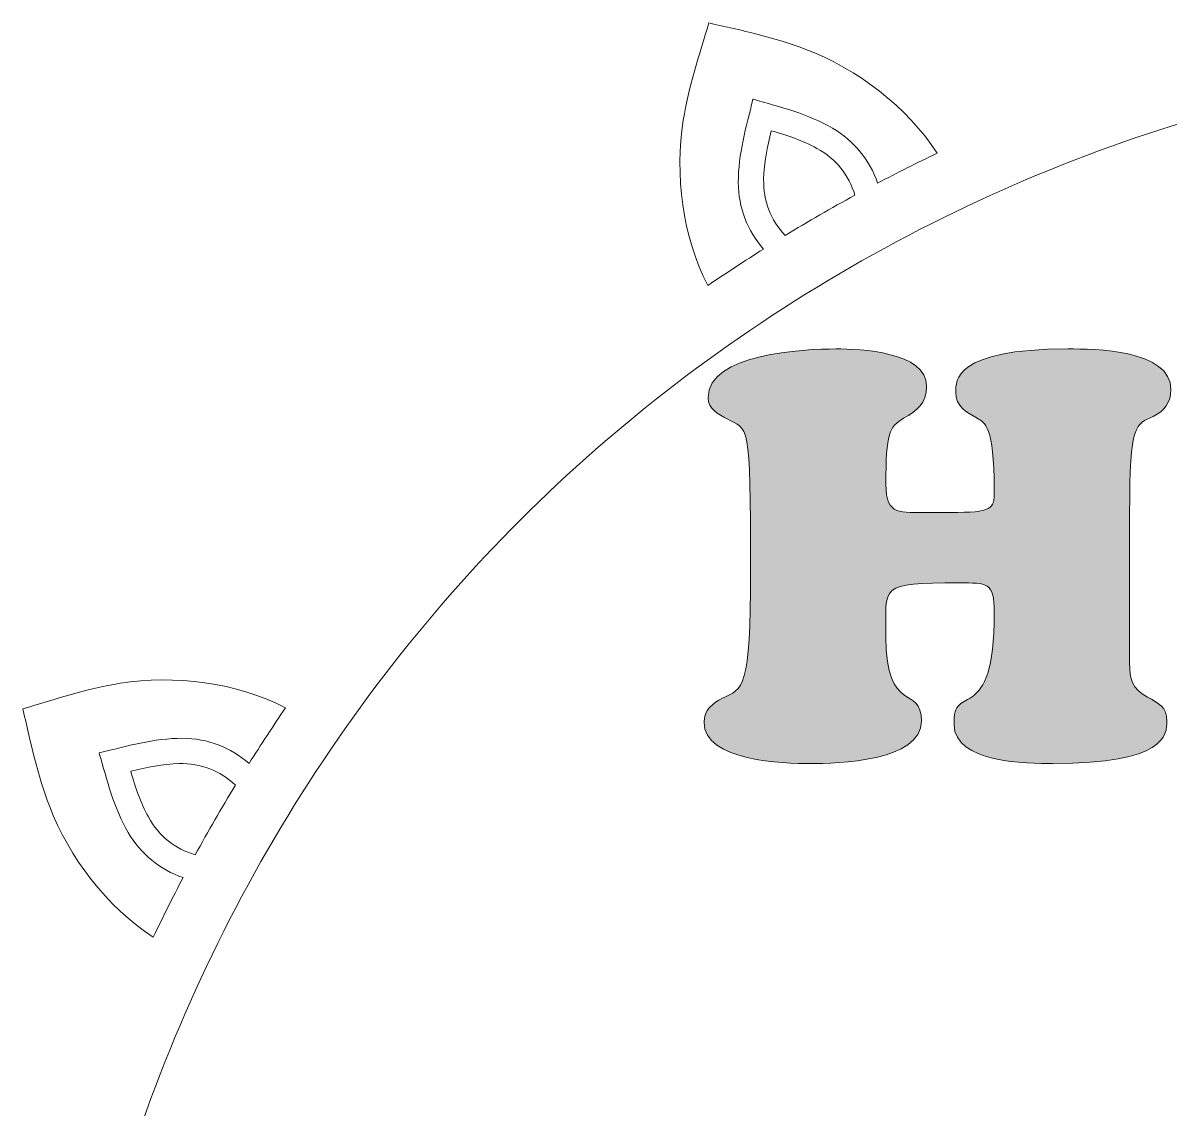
# Model space of a CAD drawing. Extents: x 229 to 382, y -181 to -29.
# Drawn here: x 243.38 to 287.08, y -84.44 to -43.07 of the extents above; entities that cross this region are included whole.
import ezdxf

# ---------------------------------------------------------------- set-up
doc = ezdxf.new("R2010")
doc.units = 0
doc.header["$MEASUREMENT"] = 0
doc.layers.add('Layer 1', color=7, linetype='Continuous', lineweight=0)

# ---------------------------------------------------------------- blocks, each defined once
blk = doc.blocks.new('Block_4')
at = {"layer": 'Layer 1', "true_color": 0x000000, "transparency": 33554687}
h = blk.add_hatch(color=18, dxfattribs=at)
h.dxf.hatch_style = 2
edge = h.paths.add_edge_path()
edge.add_spline(control_points=[(285.535, -67.438), (285.535, -68.094), (285.623, -68.421), (286.212, -68.749), (286.649, -68.99), (286.955, -69.121), (286.955, -69.667), (286.955, -70.191), (286.912, -71.283), (282.608, -71.283), (281.646, -71.283), (278.85, -71.262), (278.85, -69.798), (278.762, -68.116), (280.379, -69.973), (280.379, -65.538), (280.379, -64.358), (280.117, -64.402), (279.025, -64.402), (275.966, -64.402), (276.25, -64.489), (276.25, -66.455), (276.25, -69.448), (277.605, -68.247), (277.605, -69.667), (277.605, -71.196), (274.415, -71.283), (273.366, -71.283), (272.361, -71.283), (269.325, -71.196), (269.325, -69.711), (269.325, -69.252), (269.652, -68.968), (270.023, -68.793), (270.81, -68.421), (271.094, -68.487), (271.094, -63.921), (271.094, -58.11), (271.007, -58.59), (270.198, -58.153), (269.871, -57.978), (269.478, -57.782), (269.478, -57.345), (269.478, -55.663), (273.126, -55.488), (274.349, -55.488), (275.267, -55.488), (277.801, -55.597), (277.801, -56.908), (277.801, -57.585), (277.43, -57.825), (276.927, -58.131), (276.381, -58.437), (276.25, -58.699), (276.25, -60.644), (276.25, -61.867), (276.818, -61.714), (277.867, -61.714), (277.867, -61.714), (278.981, -61.714), (278.981, -61.714), (280.423, -61.714), (280.379, -61.496), (280.379, -60.819), (280.379, -58.437), (280.008, -58.284), (279.724, -58.131), (279.309, -57.891), (278.915, -57.694), (278.915, -57.126), (278.915, -56.711), (278.828, -55.488), (283.176, -55.488), (284.202, -55.488), (287.108, -55.51), (287.108, -57.039), (287.108, -57.52), (286.868, -57.847), (286.431, -58.066), (285.776, -58.35), (285.535, -58.284), (285.535, -61.758), (285.535, -61.758), (285.535, -67.438), (285.535, -67.438)], knot_values=[0, 0, 0, 0, 1, 1, 1, 2, 2, 2, 3, 3, 3, 4, 4, 4, 5, 5, 5, 6, 6, 6, 7, 7, 7, 8, 8, 8, 9, 9, 9, 10, 10, 10, 11, 11, 11, 12, 12, 12, 13, 13, 13, 14, 14, 14, 15, 15, 15, 16, 16, 16, 17, 17, 17, 18, 18, 18, 19, 19, 19, 20, 20, 20, 21, 21, 21, 22, 22, 22, 23, 23, 23, 24, 24, 24, 25, 25, 25, 26, 26, 26, 27, 27, 27, 28, 28, 28, 28], degree=3, periodic=0)
at = {"layer": 'Layer 1'}
blk.add_open_spline([(285.535, -67.438), (285.535, -68.094), (285.623, -68.421), (286.212, -68.749), (286.649, -68.99), (286.955, -69.121), (286.955, -69.667), (286.955, -70.191), (286.912, -71.283), (282.608, -71.283), (281.646, -71.283), (278.85, -71.262), (278.85, -69.798), (278.762, -68.116), (280.379, -69.973), (280.379, -65.538), (280.379, -64.358), (280.117, -64.402), (279.025, -64.402), (275.966, -64.402), (276.25, -64.489), (276.25, -66.455), (276.25, -69.448), (277.605, -68.247), (277.605, -69.667), (277.605, -71.196), (274.415, -71.283), (273.366, -71.283), (272.361, -71.283), (269.325, -71.196), (269.325, -69.711), (269.325, -69.252), (269.652, -68.968), (270.023, -68.793), (270.81, -68.421), (271.094, -68.487), (271.094, -63.921), (271.094, -58.11), (271.007, -58.59), (270.198, -58.153), (269.871, -57.978), (269.478, -57.782), (269.478, -57.345), (269.478, -55.663), (273.126, -55.488), (274.349, -55.488), (275.267, -55.488), (277.801, -55.597), (277.801, -56.908), (277.801, -57.585), (277.43, -57.825), (276.927, -58.131), (276.381, -58.437), (276.25, -58.699), (276.25, -60.644), (276.25, -61.867), (276.818, -61.714), (277.867, -61.714), (277.867, -61.714), (278.981, -61.714), (278.981, -61.714), (280.423, -61.714), (280.379, -61.496), (280.379, -60.819), (280.379, -58.437), (280.008, -58.284), (279.724, -58.131), (279.309, -57.891), (278.915, -57.694), (278.915, -57.126), (278.915, -56.711), (278.828, -55.488), (283.176, -55.488), (284.202, -55.488), (287.108, -55.51), (287.108, -57.039), (287.108, -57.52), (286.868, -57.847), (286.431, -58.066), (285.776, -58.35), (285.535, -58.284), (285.535, -61.758), (285.535, -61.758), (285.535, -67.438), (285.535, -67.438)], degree=3, knots=[0, 0, 0, 0, 1, 1, 1, 2, 2, 2, 3, 3, 3, 4, 4, 4, 5, 5, 5, 6, 6, 6, 7, 7, 7, 8, 8, 8, 9, 9, 9, 10, 10, 10, 11, 11, 11, 12, 12, 12, 13, 13, 13, 14, 14, 14, 15, 15, 15, 16, 16, 16, 17, 17, 17, 18, 18, 18, 19, 19, 19, 20, 20, 20, 21, 21, 21, 22, 22, 22, 23, 23, 23, 24, 24, 24, 25, 25, 25, 26, 26, 26, 27, 27, 27, 28, 28, 28, 28], dxfattribs=at)
blk = doc.blocks.new('Block_0')
at = {"layer": 'Layer 1'}
for points, knots in [([(268.534, -46.774), (268.734, -45.51), (269.133, -44.292), (269.511, -43.069), (269.511, -43.069), (269.511, -43.069), (269.511, -43.069), (270.758, -43.354), (272.013, -43.616), (273.207, -44.076), (275.152, -44.824), (277.068, -46.264), (278.2, -48.034), (277.439, -48.397), (276.684, -48.777), (275.935, -49.172), (275.633, -48.287), (275.042, -47.563), (274.214, -47.076), (273.29, -46.531), (272.221, -46.278), (271.202, -45.975), (271.197, -45.973), (271.192, -45.973), (271.187, -45.972), (271.187, -45.972), (271.187, -45.972), (271.187, -45.972), (271.185, -45.977), (271.183, -45.982), (271.182, -45.987), (270.934, -47.021), (270.619, -48.073), (270.629, -49.146), (270.637, -50.106), (270.969, -50.98), (271.584, -51.684), (270.868, -52.136), (270.161, -52.599), (269.466, -53.077), (268.499, -51.211), (268.21, -48.832), (268.534, -46.774)], [0, 0, 0, 0, 1, 1, 1, 2, 2, 2, 3, 3, 3, 4, 4, 4, 5, 5, 5, 6, 6, 6, 7, 7, 7, 8, 8, 8, 9, 9, 9, 10, 10, 10, 11, 11, 11, 12, 12, 12, 13, 13, 13, 14, 14, 14, 14]), ([(357.727, -135.223), (357.727, -135.223), (357.727, -135.223), (357.727, -135.223), (355.014, -139.922), (351.761, -144.119), (348.093, -147.785), (348.093, -147.785), (348.092, -147.784), (348.092, -147.784), (344.426, -151.451), (340.23, -154.705), (335.531, -157.419), (335.531, -157.419), (335.531, -157.419), (335.531, -157.419), (330.831, -160.132), (325.915, -162.142), (320.907, -163.483), (320.907, -163.483), (320.906, -163.479), (320.906, -163.479), (315.897, -164.822), (310.637, -165.543), (305.21, -165.543), (299.783, -165.543), (294.523, -164.822), (289.514, -163.479), (289.514, -163.479), (289.514, -163.482), (289.514, -163.482), (284.504, -162.141), (279.589, -160.132), (274.889, -157.419), (274.889, -157.419), (274.889, -157.419), (274.889, -157.419), (270.235, -154.731), (266.023, -151.493), (262.315, -147.797), (262.315, -147.797), (262.327, -147.785), (262.327, -147.785), (258.659, -144.119), (255.406, -139.922), (252.693, -135.223), (252.693, -135.223), (252.693, -135.223), (252.693, -135.223), (250.006, -130.568), (247.977, -125.657), (246.614, -120.603), (246.614, -120.603), (246.633, -120.598), (246.633, -120.598), (245.29, -115.589), (244.569, -110.329), (244.569, -104.902), (244.569, -99.475), (245.29, -94.215), (246.633, -89.206), (246.633, -89.206), (246.614, -89.201), (246.614, -89.201), (247.977, -84.147), (250.006, -79.236), (252.693, -74.581), (252.693, -74.581), (252.693, -74.581), (252.693, -74.581), (255.381, -69.927), (258.619, -65.715), (262.315, -62.007), (266.023, -58.311), (270.235, -55.073), (274.889, -52.385), (274.889, -52.385), (274.89, -52.385), (274.89, -52.385), (279.545, -49.698), (284.454, -47.666), (289.508, -46.302), (289.508, -46.302), (289.514, -46.325), (289.514, -46.325), (294.523, -44.982), (299.783, -44.261), (305.21, -44.261), (310.637, -44.261), (315.897, -44.982), (320.906, -46.325), (320.906, -46.325), (320.912, -46.303), (320.912, -46.303), (325.966, -47.666), (330.876, -49.698), (335.531, -52.385), (335.531, -52.385), (335.531, -52.385), (335.531, -52.385), (340.23, -55.099), (344.426, -58.353), (348.091, -62.021), (348.091, -62.021), (348.105, -62.007), (348.105, -62.007), (351.801, -65.715), (355.039, -69.927), (357.727, -74.581), (357.727, -74.581), (357.727, -74.581), (357.727, -74.581), (360.44, -79.281), (362.446, -84.197), (363.787, -89.206), (363.787, -89.206), (363.787, -89.206), (363.787, -89.206), (365.13, -94.215), (365.851, -99.475), (365.851, -104.902), (365.851, -110.329), (365.13, -115.589), (363.787, -120.598), (363.787, -120.598), (363.787, -120.598), (363.787, -120.598), (362.446, -125.607), (360.44, -130.523), (357.727, -135.223)], [0, 0, 0, 0, 1, 1, 1, 2, 2, 2, 3, 3, 3, 4, 4, 4, 5, 5, 5, 6, 6, 6, 7, 7, 7, 8, 8, 8, 9, 9, 9, 10, 10, 10, 11, 11, 11, 12, 12, 12, 13, 13, 13, 14, 14, 14, 15, 15, 15, 16, 16, 16, 17, 17, 17, 18, 18, 18, 19, 19, 19, 20, 20, 20, 21, 21, 21, 22, 22, 22, 23, 23, 23, 24, 24, 24, 25, 25, 25, 26, 26, 26, 27, 27, 27, 28, 28, 28, 29, 29, 29, 30, 30, 30, 31, 31, 31, 32, 32, 32, 33, 33, 33, 34, 34, 34, 35, 35, 35, 36, 36, 36, 37, 37, 37, 38, 38, 38, 39, 39, 39, 40, 40, 40, 41, 41, 41, 42, 42, 42, 43, 43, 43, 43]), ([(272.415, -51.164), (271.853, -50.575), (271.578, -49.861), (271.594, -49.02), (271.605, -48.396), (271.733, -47.782), (271.881, -47.174), (271.881, -47.174), (271.881, -47.174), (271.881, -47.174), (272.481, -47.35), (273.076, -47.546), (273.623, -47.848), (274.36, -48.256), (274.84, -48.851), (275.069, -49.632), (274.621, -49.876), (274.176, -50.126), (273.733, -50.382), (273.29, -50.637), (272.851, -50.898), (272.415, -51.164)], [0, 0, 0, 0, 1, 1, 1, 2, 2, 2, 3, 3, 3, 4, 4, 4, 5, 5, 5, 6, 6, 6, 7, 7, 7, 7]), ([(244.384, -72.899), (243.924, -71.705), (243.662, -70.45), (243.377, -69.203), (244.6, -68.825), (245.818, -68.425), (247.082, -68.226), (249.14, -67.902), (251.519, -68.191), (253.385, -69.158), (252.907, -69.853), (252.444, -70.56), (251.992, -71.276), (251.288, -70.661), (250.414, -70.329), (249.454, -70.321), (248.381, -70.311), (247.329, -70.626), (246.295, -70.874), (246.29, -70.875), (246.285, -70.877), (246.28, -70.879), (246.28, -70.879), (246.28, -70.879), (246.28, -70.879), (246.281, -70.884), (246.281, -70.889), (246.283, -70.894), (246.586, -71.913), (246.839, -72.982), (247.384, -73.906), (247.871, -74.734), (248.595, -75.325), (249.48, -75.626), (249.085, -76.376), (248.705, -77.131), (248.342, -77.892), (246.572, -76.76), (245.132, -74.843), (244.384, -72.899)], [0, 0, 0, 0, 1, 1, 1, 2, 2, 2, 3, 3, 3, 4, 4, 4, 5, 5, 5, 6, 6, 6, 7, 7, 7, 8, 8, 8, 9, 9, 9, 10, 10, 10, 11, 11, 11, 12, 12, 12, 13, 13, 13, 13]), ([(249.94, -74.761), (249.159, -74.532), (248.564, -74.052), (248.156, -73.315), (247.854, -72.768), (247.658, -72.173), (247.482, -71.573), (247.482, -71.573), (247.482, -71.573), (247.482, -71.573), (248.09, -71.425), (248.704, -71.297), (249.328, -71.286), (250.169, -71.27), (250.883, -71.545), (251.472, -72.107), (251.206, -72.543), (250.945, -72.982), (250.69, -73.425), (250.434, -73.868), (250.184, -74.313), (249.94, -74.761)], [0, 0, 0, 0, 1, 1, 1, 2, 2, 2, 3, 3, 3, 4, 4, 4, 5, 5, 5, 6, 6, 6, 7, 7, 7, 7])]:
    blk.add_open_spline(points, degree=3, knots=knots, dxfattribs=at)
blk.add_blockref('Block_4', (0, 0), dxfattribs=at)

msp = doc.modelspace()

# ---------------------------------------------------------------- block references
at = {"layer": 'Layer 1'}
msp.add_blockref('Block_0', (0, 0), dxfattribs=at)

doc.saveas('drawing.dxf')
